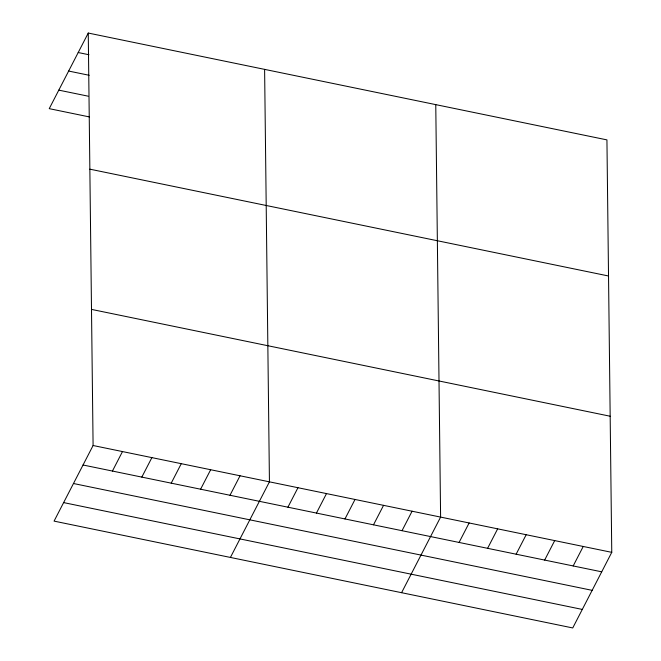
<?xml version="1.0" encoding="UTF-8"?>
<svg xmlns="http://www.w3.org/2000/svg" width="661" height="661" viewBox="0 0 661 661"><rect width="100%" height="100%" fill="white"/><g stroke="black" fill="none" stroke-linecap="round" stroke-linejoin="round"><path stroke-width="0.99" d="M88.26 33.05L93.094 445.514L54.07 521.116L572.74 627.95L611.764 552.348L606.93 139.884L88.26 33.05L49.236 108.652L89.409 116.931M112.436 471.045L122.483 451.57M141.826 477.102L151.881 457.619M171.216 483.158L181.271 463.675M200.605 489.206L210.661 469.731M229.995 495.263L240.05 475.78M230.416 557.438L269.44 481.836L264.607 69.372M287.915 507.194L297.971 487.711M316.445 513.068L326.493 493.585M344.968 518.943L355.023 499.468M373.498 524.817L383.554 505.343M402.02 530.692L412.076 511.217M401.582 592.694L440.606 517.092L435.764 104.628M459.073 542.45L469.128 522.967M487.603 548.324L497.659 528.841M516.125 554.199L526.181 534.716M544.656 560.074L554.711 540.591M573.186 565.948L583.233 546.473M78.205 52.533L88.979 54.747M68.645 71.049L89.218 75.288M58.796 90.136L88.186 96.184M89.855 169.166L608.525 275.992M91.499 309.398L610.169 416.232M93.094 445.514L611.764 552.348M83.038 464.997L601.708 571.823M73.478 483.513L592.149 590.347M63.63 502.6L582.3 609.425"/></g></svg>
